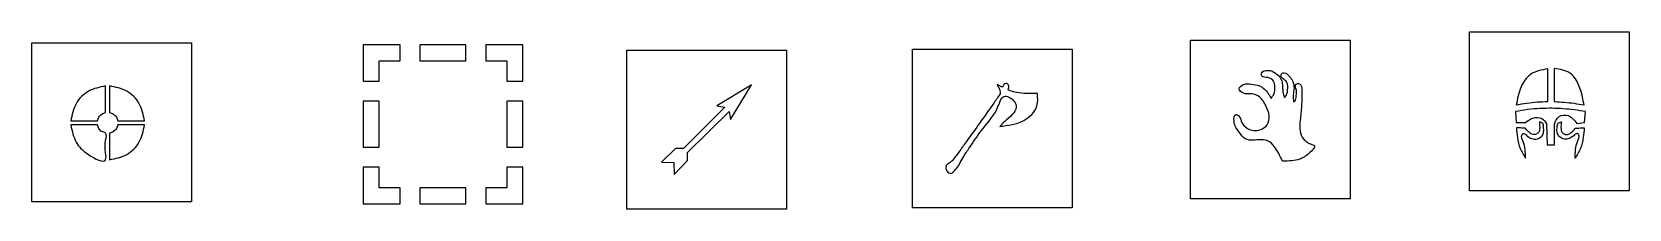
# Model space of a CAD drawing. Extents: x 91 to 630, y 679 to 738.
import ezdxf

# ---------------------------------------------------------------- set-up
doc = ezdxf.new("R2010")
doc.units = 0
doc.layers.get('0').update_dxf_attribs({"linetype": 'CONTINUOUS'})

msp = doc.modelspace()

# ---------------------------------------------------------------- linework, layer by layer
at = {"color": 3}
for p, q in [((575.75541, 738.377738), (629.621938, 738.377738)), ((575.75541, 684.749562), (575.75541, 738.377738)), ((629.621938, 738.377738), (629.621938, 684.749562)), ((90.748657, 734.67164), (144.615185, 734.67164)), ((90.748657, 681.043465), (90.748657, 734.67164)), ((144.615185, 734.67164), (144.615185, 681.043465)), ((481.637595, 735.605963), (535.504123, 735.605963)), ((481.637595, 681.977787), (481.637595, 735.605963)), ((535.504123, 735.605963), (535.504123, 681.977787)), ((291.475705, 678.575737), (291.475706, 732.203912)), ((291.475706, 732.203912), (345.342233, 732.203912)), ((345.342233, 732.203912), (345.342233, 678.575737)), ((387.865613, 732.605668), (441.732141, 732.605668)), ((387.865613, 678.977493), (387.865613, 732.605668)), ((441.732141, 732.605668), (441.732141, 678.977493)), ((629.621938, 684.749562), (575.75541, 684.749562)), ((144.615185, 681.043465), (90.748657, 681.043465)), ((535.504123, 681.977787), (481.637595, 681.977787)), ((345.342233, 678.575737), (291.475705, 678.575737)), ((441.732141, 678.977493), (387.865613, 678.977493))]:
    msp.add_line(p, q, dxfattribs=at)
at = {"color": 7}
for p, q in [((202.499197, 734.02893), (202.499197, 721.709595)), ((214.938652, 734.02893), (202.499197, 734.02893)), ((214.938652, 728.666138), (214.938652, 734.02893)), ((221.679863, 734.02893), (221.679863, 728.666137)), ((237.185235, 734.02893), (221.679863, 734.02893)), ((237.185235, 728.666137), (237.185235, 734.02893)), ((243.926445, 734.02893), (243.926445, 728.666137)), ((256.3659, 734.02893), (243.926445, 734.02893)), ((256.3659, 721.709595), (256.3659, 734.02893)), ((207.886897, 721.709595), (207.886897, 728.666138)), ((207.886897, 728.666138), (214.938652, 728.666138)), ((221.679863, 728.666137), (237.185235, 728.666137)), ((243.926445, 728.666137), (250.97967, 728.666137)), ((250.97967, 728.666137), (250.97967, 721.709595)), ((602.17263, 714.869663), (602.17263, 725.924843)), ((604.36404, 725.979068), (604.36404, 714.846255)), ((604.36404, 725.979068), (604.36404, 725.979068)), ((115.622385, 711.160275), (115.622385, 720.125119)), ((116.95833, 720.135372), (116.95833, 711.161738)), ((116.95833, 720.135372), (116.95833, 720.135372)), ((202.499197, 721.709595), (207.886897, 721.709595)), ((250.97967, 721.709595), (256.3659, 721.709595)), ((333.419981, 720.376654), (321.82135, 713.417182)), ((326.442896, 708.773603), (333.459491, 720.337081)), ((333.579648, 720.536323), (333.419981, 720.376654)), ((333.459491, 720.337081), (333.619158, 720.496749)), ((333.519551, 720.436689), (333.579648, 720.536323)), ((333.619158, 720.496749), (333.519551, 720.436689)), ((416.398606, 720.666227), (416.398606, 720.666227)), ((202.499197, 714.968385), (202.499197, 699.46155)), ((207.886897, 714.968385), (202.499197, 714.968385)), ((207.886897, 699.46155), (207.886897, 714.968385)), ((250.97967, 714.968385), (250.97967, 699.46155)), ((256.3659, 714.968385), (250.97967, 714.968385)), ((256.3659, 699.46155), (256.3659, 714.968385)), ((324.518125, 712.99677), (310.613831, 699.007515)), ((311.979026, 697.636395), (326.035668, 711.471847)), ((321.82135, 713.417182), (324.518125, 712.99677)), ((326.035668, 711.471847), (326.442896, 708.773603)), ((591.261015, 711.460973), (591.556485, 707.856353)), ((603.690195, 712.591845), (603.69021, 712.59183)), ((614.61303, 707.767245), (614.9358, 711.47271)), ((103.842113, 708.355103), (112.81575, 708.355103)), ((112.817212, 707.019158), (103.852373, 707.019158)), ((119.763503, 708.355103), (128.728342, 708.355103)), ((128.738603, 707.019158), (119.764965, 707.019158)), ((591.556485, 707.856353), (594.670552, 707.790128)), ((599.351227, 708.022965), (599.351228, 708.022965)), ((601.766715, 707.359222), (602.043727, 700.304753)), ((604.487085, 700.244678), (604.42701, 707.285115)), ((606.776348, 708.022965), (606.776347, 708.022965)), ((611.970187, 707.512253), (614.61303, 707.767245)), ((116.95833, 704.213985), (116.95833, 695.249145)), ((202.499197, 699.46155), (207.886897, 699.46155)), ((250.97967, 699.46155), (256.3659, 699.46155)), ((307.906796, 699.02214), (303.198791, 694.457685)), ((310.613831, 699.007515), (307.906796, 699.02214)), ((311.980526, 694.929368), (311.979026, 697.636395)), ((602.043727, 700.304753), (604.487085, 700.244678)), ((202.499197, 692.72034), (202.499197, 680.401005)), ((207.886897, 692.72034), (202.499197, 692.72034)), ((207.886897, 685.763798), (207.886897, 692.72034)), ((250.97967, 692.72034), (250.97967, 685.763798)), ((256.3659, 692.72034), (250.97967, 692.72034)), ((256.3659, 680.401005), (256.3659, 692.72034)), ((303.198791, 694.457685), (307.298891, 694.34343)), ((307.298891, 694.34343), (307.391171, 690.24333)), ((307.391171, 690.24333), (311.980526, 694.929368)), ((512.689867, 694.709945), (512.689867, 694.709945)), ((214.938652, 685.763798), (207.886897, 685.763798)), ((214.938652, 680.401005), (214.938652, 685.763798)), ((221.679862, 685.763798), (221.679862, 680.401005)), ((237.185235, 685.763798), (221.679862, 685.763798)), ((237.185235, 680.401005), (237.185235, 685.763798)), ((250.97967, 685.763798), (243.926445, 685.763798)), ((243.926445, 685.763798), (243.926445, 680.401005)), ((202.499197, 680.401005), (214.938652, 680.401005)), ((221.679862, 680.401005), (237.185235, 680.401005)), ((243.926445, 680.401005), (256.3659, 680.401005))]:
    msp.add_line(p, q, dxfattribs=at)
for points, knots in [([(508.813515, 715.945617), (509.196846, 716.405282), (510.112754, 717.503574), (510.174215, 719.632255), (509.914599, 721.977864), (507.949549, 723.214636), (505.699718, 722.911851), (505.415507, 725.151044), (508.180315, 725.690357), (510.465044, 724.578962), (512.389163, 722.741082), (512.755202, 720.330277), (512.719691, 718.212604), (513.153466, 716.781074), (513.355553, 716.114157)], [0, 0, 0, 0, 1.752093, 4.186336, 6.13999, 8.47609, 10.501924, 11.46775, 13.923615, 16.566258, 19.428951, 21.313766, 23.693686, 25.76952, 25.76952, 25.76952, 25.76952]), ([(513.355553, 716.114157), (513.679938, 716.533151), (514.338216, 717.383417), (514.387994, 719.024045), (514.566037, 720.632789), (513.727708, 722.175557), (512.299994, 722.737677), (512.088958, 724.497711), (513.990735, 724.669318), (515.061222, 723.306835), (516.361533, 721.746484), (516.736354, 719.388141), (516.201512, 717.075954), (516.335333, 715.500127), (516.397687, 714.76586)], [0, 0, 0, 0, 1.548452, 3.142284, 4.774319, 6.356936, 7.991109, 9.093385, 10.421181, 12.195437, 14.11258, 16.475772, 18.993263, 21.189792, 21.189792, 21.189792, 21.189792]), ([(602.17263, 725.924842), (600.076198, 725.542147), (596.176133, 724.830204), (592.618119, 719.570915), (591.950238, 715.781363), (591.58767, 713.724158)], [0, 0, 0, 0, 6.135268, 11.413651, 17.681863, 17.681863, 17.681863, 17.681863]), ([(614.448022, 713.75055), (614.018802, 715.916813), (613.263588, 719.728357), (610.121976, 725.228007), (606.353433, 725.719573), (604.36404, 725.979068)], [0, 0, 0, 0, 6.692725, 11.775864, 17.459681, 17.459681, 17.459681, 17.459681]), ([(115.622385, 720.12512), (113.608764, 719.71905), (109.63432, 718.917557), (105.05489, 714.342113), (104.249936, 710.368369), (103.842113, 708.355103)], [0, 0, 0, 0, 6.071357, 11.983523, 18.05488, 18.05488, 18.05488, 18.05488]), ([(128.728342, 708.355103), (128.322272, 710.368722), (127.520779, 714.343165), (122.945338, 718.922593), (118.971595, 719.727548), (116.95833, 720.135372)], [0, 0, 0, 0, 6.071355, 11.983519, 18.054873, 18.054873, 18.054873, 18.054873]), ([(417.452146, 717.507086), (416.737691, 716.458244), (414.495606, 713.166791), (410.726596, 707.903058), (406.875299, 702.564012), (403.998314, 698.547661), (402.256087, 696.148018), (400.953419, 694.428782), (399.579612, 693.874921), (398.918041, 692.552822), (399.434747, 691.284975), (400.806779, 690.19195), (402.233287, 691.676598), (403.229458, 692.856415), (404.150489, 694.672368), (405.426662, 696.940242), (408.09758, 700.711868), (411.841197, 706.553089), (416.285137, 710.799865), (418.04818, 717.353852), (420.900229, 716.273222), (422.259004, 715.014778), (423.295549, 712.657319), (421.404173, 710.165664), (419.199037, 708.476601), (417.860214, 707.074206), (417.312331, 706.500307)], [0, 0, 0, 0, 3.807224, 11.947747, 19.415349, 23.5735, 26.735942, 28.380062, 29.912053, 30.995801, 32.403038, 33.780722, 35.323613, 37.506341, 38.734402, 41.348566, 45.335354, 52.642993, 61.548277, 65.886692, 67.441831, 69.545617, 71.573552, 74.402267, 77.815938, 80.180584, 80.180584, 80.180584, 80.180584]), ([(416.398606, 720.666227), (416.58071, 720.307186), (416.933936, 719.610758), (417.405018, 718.57306), (417.437034, 717.848887), (417.452146, 717.507086)], [0, 0, 0, 0, 1.2114, 2.349738, 3.367293, 3.367293, 3.367293, 3.367293]), ([(418.143803, 719.701862), (417.956961, 719.799752), (417.574108, 720.000336), (416.992574, 720.322433), (416.599833, 720.549755), (416.398606, 720.666227)], [0, 0, 0, 0, 0.632782, 1.296617, 1.994124, 1.994124, 1.994124, 1.994124]), ([(417.312331, 706.500307), (420.090588, 706.792192), (425.099533, 707.318433), (430.351762, 712.427666), (430.104121, 716.149607), (430.008188, 717.591437)], [0, 0, 0, 0, 8.284954, 14.937018, 19.143458, 19.143458, 19.143458, 19.143458]), ([(420.120376, 718.787816), (420.344782, 719.380264), (420.708794, 720.341284), (419.059275, 721.397504), (418.499662, 720.360985), (418.143803, 719.701862)], [0, 0, 0, 0, 1.660181, 2.693005, 4.496831, 4.496831, 4.496831, 4.496831]), ([(430.008188, 717.591437), (428.745785, 717.570844), (426.443066, 717.53328), (423.082019, 717.770903), (421.106633, 718.449173), (420.120376, 718.787816)], [0, 0, 0, 0, 3.791567, 6.916107, 10.031581, 10.031581, 10.031581, 10.031581]), ([(512.689867, 694.709945), (512.479844, 695.176123), (511.820303, 696.640072), (510.521754, 698.916181), (508.616248, 701.555444), (505.492901, 702.139282), (502.830398, 701.716469), (499.755369, 701.955019), (497.926638, 704.971147), (496.002263, 706.993438), (496.450255, 711.163692), (498.531891, 709.615692), (498.749831, 707.5573), (500.631636, 705.691326), (503.019194, 704.987932), (505.488487, 705.256333), (507.865158, 706.912944), (508.569996, 710.311458), (507.043332, 713.466531), (505.447791, 716.575537), (502.233631, 717.704559), (499.735486, 717.174316), (497.33618, 719.192355), (499.74506, 721.110587), (502.204714, 720.749694), (504.754872, 720.432874), (506.690561, 719.136196), (507.905805, 717.596241), (508.525443, 716.46946), (508.813515, 715.945617)], [0, 0, 0, 0, 1.53089, 4.807482, 7.962005, 10.79395, 13.698602, 16.25935, 19.344101, 23.27893, 25.788485, 26.987645, 29.268803, 32.010681, 34.255216, 36.589192, 39.255336, 42.371877, 46.018906, 49.642181, 52.405394, 55.447511, 57.345024, 59.384587, 62.169387, 64.942603, 66.917286, 68.980687, 70.773409, 70.773409, 70.773409, 70.773409]), ([(516.397687, 714.76586), (516.683551, 714.927311), (517.259875, 715.252809), (517.24728, 716.200713), (517.385958, 717.279489), (517.623423, 718.648302), (516.685153, 720.013262), (517.771991, 721.378559), (519.300368, 720.272202), (519.151731, 718.471415), (519.275112, 716.630655), (519.187905, 714.4985), (518.996079, 712.258049), (518.836844, 709.75633), (518.478308, 707.370592), (518.524283, 704.779949), (519.343866, 702.502174), (521.019762, 701.130664), (522.182697, 700.48265), (524.313706, 699.925571), (521.164193, 696.826426), (518.182688, 694.89685), (514.776094, 694.780933), (512.689867, 694.709944)], [0, 0, 0, 0, 0.914533, 1.843768, 2.563567, 4.260772, 5.833807, 6.906219, 8.227423, 10.058833, 12.069043, 13.826483, 16.434498, 18.82283, 21.343788, 23.654583, 26.576266, 28.22916, 29.963961, 30.780135, 33.941771, 37.653903, 43.519205, 43.519205, 43.519205, 43.519205]), ([(603.69021, 712.59183), (602.305345, 712.587711), (599.53357, 712.579466), (595.374484, 712.211311), (592.635478, 711.711688), (591.261015, 711.460973)], [0, 0, 0, 0, 4.153601, 8.313338, 12.503317, 12.503317, 12.503317, 12.503317]), ([(591.58767, 713.724158), (592.770994, 713.950132), (595.116206, 714.397988), (598.65598, 714.773221), (601.005484, 714.837654), (602.17263, 714.869663)], [0, 0, 0, 0, 3.61312, 7.160789, 10.662811, 10.662811, 10.662811, 10.662811]), ([(614.9358, 711.47271), (613.685969, 711.673475), (611.195943, 712.073457), (607.441982, 712.459751), (604.938362, 712.547899), (603.690195, 712.591845)], [0, 0, 0, 0, 3.797218, 7.565162, 11.311238, 11.311238, 11.311238, 11.311238]), ([(604.36404, 714.846255), (605.492194, 714.793516), (607.746364, 714.688139), (611.111664, 714.308293), (613.335683, 713.936501), (614.448022, 713.75055)], [0, 0, 0, 0, 3.387496, 6.768574, 10.151655, 10.151655, 10.151655, 10.151655]), ([(103.852373, 707.019158), (104.312577, 704.937851), (105.22092, 700.829809), (109.004098, 697.24097), (116.184182, 693.235347), (115.493384, 698.517964), (115.234004, 700.87515), (116.279867, 704.386064), (114.206998, 704.585846), (113.263297, 705.69129), (112.966812, 706.573842), (112.817212, 707.019158)], [0, 0, 0, 0, 6.071356, 11.98352, 18.054876, 20.381375, 24.702015, 27.028513, 28.431974, 29.809971, 31.213431, 31.213431, 31.213431, 31.213431]), ([(112.81575, 708.355103), (112.959306, 708.804996), (113.243812, 709.696621), (114.280643, 710.732912), (115.172416, 711.016954), (115.622385, 711.160275)], [0, 0, 0, 0, 1.403461, 2.781457, 4.184918, 4.184918, 4.184918, 4.184918]), ([(116.95833, 711.161738), (117.408224, 711.018182), (118.299849, 710.733675), (119.336139, 709.696844), (119.620181, 708.805071), (119.763503, 708.355103)], [0, 0, 0, 0, 1.403461, 2.781457, 4.184918, 4.184918, 4.184918, 4.184918]), ([(119.764965, 707.019158), (119.621409, 706.569264), (119.336903, 705.677639), (118.300072, 704.641348), (117.408299, 704.357306), (116.95833, 704.213985)], [0, 0, 0, 0, 1.403461, 2.781457, 4.184918, 4.184918, 4.184918, 4.184918]), ([(116.95833, 695.249145), (118.97195, 695.655215), (122.946394, 696.456707), (127.525823, 701.032148), (128.330778, 705.005892), (128.738603, 707.019158)], [0, 0, 0, 0, 6.071356, 11.98352, 18.054876, 18.054876, 18.054876, 18.054876]), ([(599.351228, 708.022965), (599.377901, 707.767904), (599.458029, 707.001684), (599.50475, 705.845207), (599.316151, 704.555313), (598.51072, 703.932105), (597.707329, 703.624355), (596.758491, 703.75429), (595.934532, 704.522221), (595.161563, 705.133903), (594.646981, 705.98414), (593.808089, 705.856826), (592.849329, 706.044607), (592.062104, 706.009438), (591.598282, 705.988718)], [0, 0, 0, 0, 0.767664, 2.306108, 3.52832, 4.431531, 5.203337, 6.078512, 7.129224, 8.476745, 9.145806, 9.79692, 10.758131, 12.136686, 12.136686, 12.136686, 12.136686]), ([(591.598282, 705.988718), (591.687683, 704.914666), (591.88445, 702.550717), (592.723148, 698.986135), (594.032771, 696.803202), (594.67254, 695.73681)], [0, 0, 0, 0, 3.235961, 7.122237, 10.833965, 10.833965, 10.833965, 10.833965]), ([(594.670552, 707.790128), (595.448829, 708.380076), (597.017444, 709.569115), (600.256701, 709.646481), (601.298874, 708.067874), (601.766715, 707.359222)], [0, 0, 0, 0, 2.922751, 5.890797, 8.308518, 8.308518, 8.308518, 8.308518]), ([(600.33948, 703.340295), (600.529028, 703.776544), (600.933713, 704.707939), (600.779988, 705.988651), (600.770927, 706.972399), (600.467956, 707.578139), (599.926158, 707.855706), (599.548237, 707.965651), (599.351227, 708.022965)], [0, 0, 0, 0, 1.402718, 2.994811, 3.771348, 4.345728, 4.91358, 5.531961, 5.531961, 5.531961, 5.531961]), ([(604.42701, 707.285115), (604.822893, 708.261076), (605.628325, 710.24669), (609.650456, 710.5551), (611.135862, 708.606657), (611.970187, 707.512253)], [0, 0, 0, 0, 2.952519, 6.006962, 9.921072, 9.921072, 9.921072, 9.921072]), ([(605.788095, 703.340295), (605.598547, 703.776544), (605.193862, 704.707939), (605.347587, 705.988651), (605.356648, 706.972399), (605.659619, 707.578139), (606.201417, 707.855706), (606.579338, 707.965651), (606.776348, 708.022965)], [0, 0, 0, 0, 1.402718, 2.994811, 3.771348, 4.345728, 4.91358, 5.531961, 5.531961, 5.531961, 5.531961]), ([(606.776348, 708.022965), (606.749674, 707.767904), (606.669546, 707.001684), (606.622825, 705.845207), (606.811424, 704.555313), (607.616855, 703.932105), (608.420246, 703.624355), (609.369084, 703.75429), (610.193043, 704.522221), (610.966012, 705.133903), (611.480594, 705.98414), (612.319486, 705.856826), (613.278246, 706.044607), (614.065471, 706.009438), (614.529292, 705.988718)], [0, 0, 0, 0, 0.767664, 2.306108, 3.52832, 4.431531, 5.203337, 6.078512, 7.129224, 8.476745, 9.145806, 9.79692, 10.758131, 12.136686, 12.136686, 12.136686, 12.136686]), ([(614.529292, 705.988718), (614.439892, 704.914666), (614.243125, 702.550717), (613.404427, 698.986135), (612.094804, 696.803202), (611.455035, 695.73681)], [0, 0, 0, 0, 3.235961, 7.122237, 10.833965, 10.833965, 10.833965, 10.833965]), ([(594.67254, 695.73681), (594.657583, 696.759493), (594.629818, 698.657958), (594.073871, 701.219017), (593.023246, 703.145503), (594.0578, 704.422162), (595.002895, 703.402145), (595.654493, 702.985078), (596.025795, 702.74742)], [0, 0, 0, 0, 3.038208, 5.639997, 8.101121, 8.66137, 9.742152, 11.173836, 11.173836, 11.173836, 11.173836]), ([(596.025795, 702.74742), (596.522267, 702.482563), (597.482951, 701.970059), (599.135817, 702.357797), (599.935929, 703.010894), (600.33948, 703.340295)], [0, 0, 0, 0, 1.638046, 3.169653, 4.728256, 4.728256, 4.728256, 4.728256]), ([(610.10178, 702.74742), (609.605308, 702.482563), (608.644624, 701.970059), (606.991758, 702.357797), (606.191646, 703.010894), (605.788095, 703.340295)], [0, 0, 0, 0, 1.638046, 3.169653, 4.728256, 4.728256, 4.728256, 4.728256]), ([(611.455035, 695.73681), (611.469992, 696.759493), (611.497757, 698.657958), (612.053704, 701.219017), (613.104329, 703.145503), (612.069775, 704.422162), (611.12468, 703.402145), (610.473082, 702.985078), (610.10178, 702.74742)], [0, 0, 0, 0, 3.038208, 5.639997, 8.101121, 8.66137, 9.742152, 11.173836, 11.173836, 11.173836, 11.173836])]:
    msp.add_open_spline(points, degree=3, knots=knots, dxfattribs=at)

doc.saveas('drawing.dxf')
